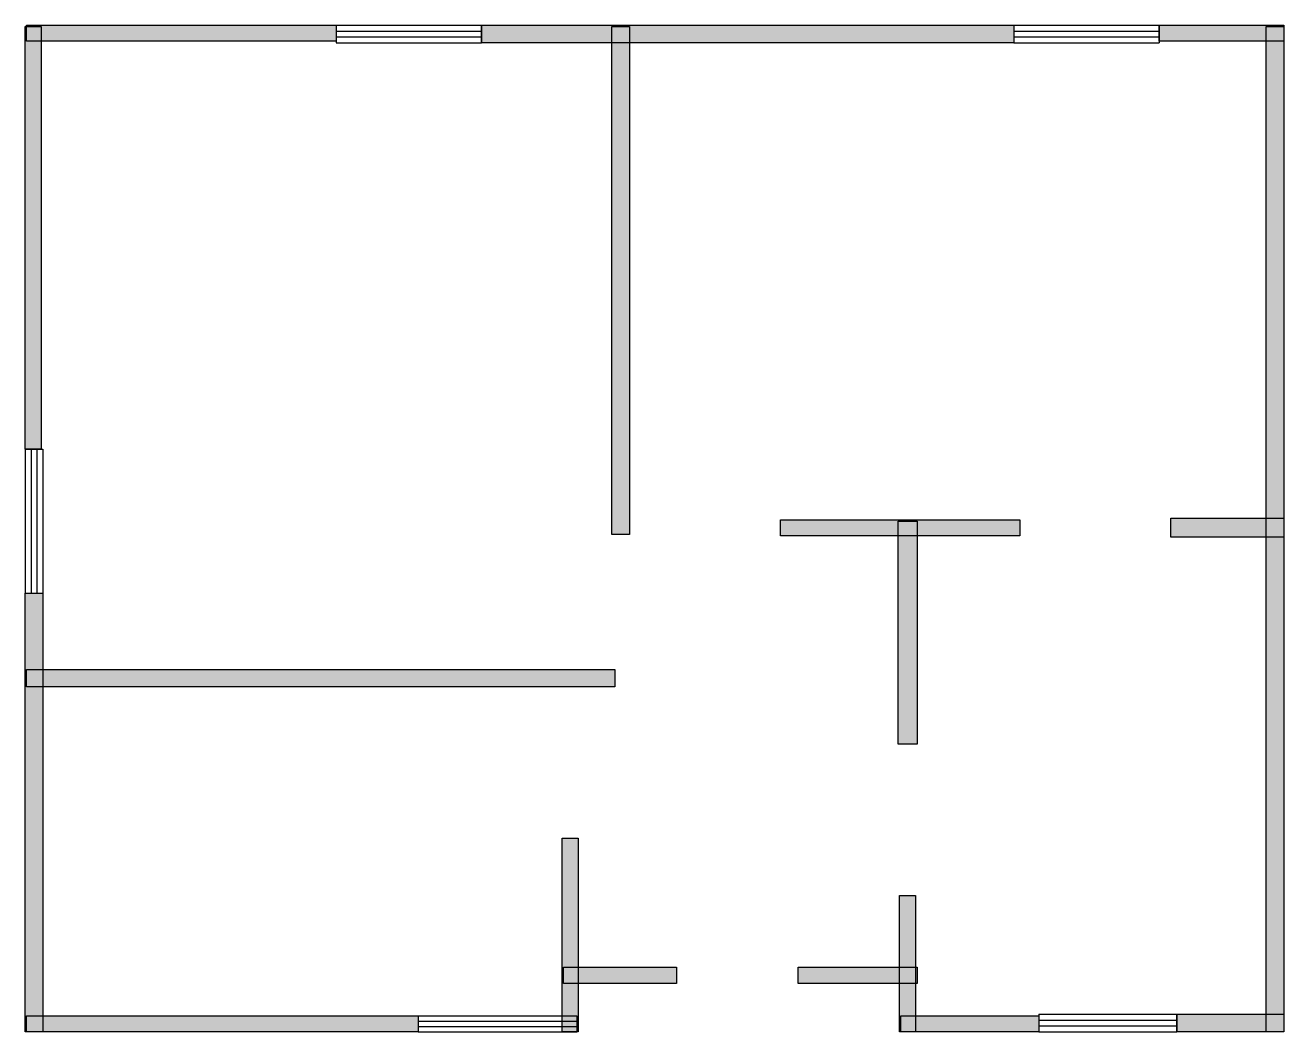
# Model space of a CAD drawing. Header units: millimetres. Extents: x 18 to 7568, y 0 to 6037.
import ezdxf

# ---------------------------------------------------------------- set-up
doc = ezdxf.new("R2010")
doc.units = ezdxf.units.MM
doc.layers.add('WALL', color=7, linetype='Continuous')
doc.layers.add('WINDOW', color=5, linetype='Continuous')

msp = doc.modelspace()

# ---------------------------------------------------------------- hatches: boundary and pattern name
at = {"layer": 'WALL'}
h = msp.add_hatch(color=256, dxfattribs=at)
h.dxf.hatch_style = 1
h.paths.add_polyline_path([(17.6, 6028), (114.4, 6028), (114.4, 3493.6), (17.6, 3493.6)])
h = msp.add_hatch(color=256, dxfattribs=at)
h.dxf.hatch_style = 1
h.paths.add_polyline_path([(26.4, 6036.8), (1883.2, 6036.8), (1883.2, 5940), (26.4, 5940)])
h = msp.add_hatch(color=256, dxfattribs=at)
h.dxf.hatch_style = 1
h.paths.add_polyline_path([(2754.4, 6036.8), (5948.8, 6036.8), (5948.8, 5931.2), (2754.4, 5931.2)])
h = msp.add_hatch(color=256, dxfattribs=at)
h.dxf.hatch_style = 1
h.paths.add_polyline_path([(3537.6, 6028), (3643.2, 6028), (3643.2, 2983.2), (3537.6, 2983.2)])
h = msp.add_hatch(color=256, dxfattribs=at)
h.dxf.hatch_style = 1
h.paths.add_polyline_path([(6820, 6036.8), (7568, 6036.8), (7568, 5940), (6820, 5940)])
h = msp.add_hatch(color=256, dxfattribs=at)
h.dxf.hatch_style = 1
h.paths.add_polyline_path([(7462.4, 6028), (7568, 6028), (7568, 0), (7462.4, 0)])
h = msp.add_hatch(color=256, dxfattribs=at)
h.dxf.hatch_style = 1
h.paths.add_polyline_path([(4549.6, 3071.2), (5984, 3071.2), (5984, 2974.4), (4549.6, 2974.4)])
h = msp.add_hatch(color=256, dxfattribs=at)
h.dxf.hatch_style = 1
h.paths.add_polyline_path([(5253.6, 3062.4), (5368, 3062.4), (5368, 1724.8), (5253.6, 1724.8)])
h = msp.add_hatch(color=256, dxfattribs=at)
h.dxf.hatch_style = 1
h.paths.add_polyline_path([(6890.4, 3080), (7568, 3080), (7568, 2965.6), (6890.4, 2965.6)])
h = msp.add_hatch(color=256, dxfattribs=at)
h.dxf.hatch_style = 1
h.paths.add_polyline_path([(17.6, 2631.2), (123.2, 2631.2), (123.2, 0), (17.6, 0)])
h = msp.add_hatch(color=256, dxfattribs=at)
h.dxf.hatch_style = 1
h.paths.add_polyline_path([(26.4, 2173.6), (3555.2, 2173.6), (3555.2, 2068), (26.4, 2068)])
h = msp.add_hatch(color=256, dxfattribs=at)
h.dxf.hatch_style = 1
h.paths.add_polyline_path([(3238.4, 1161.6), (3335.2, 1161.6), (3335.2, 0), (3238.4, 0)])
h = msp.add_hatch(color=256, dxfattribs=at)
h.dxf.hatch_style = 1
h.paths.add_polyline_path([(5262.4, 818.4), (5359.2, 818.4), (5359.2, 0), (5262.4, 0)])
h = msp.add_hatch(color=256, dxfattribs=at)
h.dxf.hatch_style = 1
h.paths.add_polyline_path([(3247.2, 387.2), (3924.8, 387.2), (3924.8, 290.4), (3247.2, 290.4)])
h = msp.add_hatch(color=256, dxfattribs=at)
h.dxf.hatch_style = 1
h.paths.add_polyline_path([(4655.2, 387.2), (5368, 387.2), (5368, 290.4), (4655.2, 290.4)])
h = msp.add_hatch(color=256, dxfattribs=at)
h.dxf.hatch_style = 1
h.paths.add_polyline_path([(26.4, 96.8), (2376, 96.8), (2376, 0), (26.4, 0)])
h = msp.add_hatch(color=256, dxfattribs=at)
h.dxf.hatch_style = 1
h.paths.add_polyline_path([(5271.2, 96.8), (6098.4, 96.8), (6098.4, 0), (5271.2, 0)])
h = msp.add_hatch(color=256, dxfattribs=at)
h.dxf.hatch_style = 1
h.paths.add_polyline_path([(6925.6, 105.6), (7568, 105.6), (7568, 0), (6925.6, 0)])

# ---------------------------------------------------------------- linework, layer by layer
for points in [[(17.6, 6028), (114.4, 6028), (114.4, 3493.6), (17.6, 3493.6)], [(26.4, 6036.8), (1883.2, 6036.8), (1883.2, 5940), (26.4, 5940)], [(2754.4, 6036.8), (5948.8, 6036.8), (5948.8, 5931.2), (2754.4, 5931.2)], [(3537.6, 6028), (3643.2, 6028), (3643.2, 2983.2), (3537.6, 2983.2)], [(6820, 6036.8), (7568, 6036.8), (7568, 5940), (6820, 5940)], [(7462.4, 6028), (7568, 6028), (7568, 0), (7462.4, 0)], [(4549.6, 3071.2), (5984, 3071.2), (5984, 2974.4), (4549.6, 2974.4)], [(5253.6, 3062.4), (5368, 3062.4), (5368, 1724.8), (5253.6, 1724.8)], [(6890.4, 3080), (7568, 3080), (7568, 2965.6), (6890.4, 2965.6)], [(17.6, 2631.2), (123.2, 2631.2), (123.2, 0), (17.6, 0)], [(26.4, 2173.6), (3555.2, 2173.6), (3555.2, 2068), (26.4, 2068)], [(3238.4, 1161.6), (3335.2, 1161.6), (3335.2, 0), (3238.4, 0)], [(5262.4, 818.4), (5359.2, 818.4), (5359.2, 0), (5262.4, 0)], [(3247.2, 387.2), (3924.8, 387.2), (3924.8, 290.4), (3247.2, 290.4)], [(4655.2, 387.2), (5368, 387.2), (5368, 290.4), (4655.2, 290.4)], [(26.4, 96.8), (2376, 96.8), (2376, 0), (26.4, 0)], [(5271.2, 96.8), (6098.4, 96.8), (6098.4, 0), (5271.2, 0)], [(6925.6, 105.6), (7568, 105.6), (7568, 0), (6925.6, 0)]]:
    msp.add_lwpolyline(points, close=True, dxfattribs=at)
at = {"layer": 'WINDOW'}
for p, q in [((1883.2, 6036.8), (2754.4, 6036.8)), ((1883.2, 6036.8), (1883.2, 5931.2)), ((1883.2, 6001.6), (2754.4, 6001.6)), ((1883.2, 5966.4), (2754.4, 5966.4)), ((2754.4, 6036.8), (2754.4, 5931.2)), ((5948.8, 6036.8), (6820, 6036.8)), ((5948.8, 6036.8), (5948.8, 5931.2)), ((5948.8, 6001.6), (6820, 6001.6)), ((5948.8, 5966.4), (6820, 5966.4)), ((6820, 6036.8), (6820, 5931.2)), ((1883.2, 5931.2), (2754.4, 5931.2)), ((5948.8, 5931.2), (6820, 5931.2)), ((17.6, 3493.6), (17.6, 2631.2)), ((17.6, 3493.6), (123.2, 3493.6)), ((52.8, 3493.6), (52.8, 2631.2)), ((88, 3493.6), (88, 2631.2)), ((123.2, 3493.6), (123.2, 2631.2)), ((17.6, 2631.2), (123.2, 2631.2)), ((2376, 96.8), (3326.4, 96.8)), ((2376, 96.8), (2376, 0)), ((3326.4, 96.8), (3326.4, 0)), ((6098.4, 105.6), (6925.6, 105.6)), ((6098.4, 105.6), (6098.4, 0)), ((6925.6, 105.6), (6925.6, 0)), ((2376, 64.5), (3326.4, 64.5)), ((2376, 32.3), (3326.4, 32.3)), ((2376, 0), (3326.4, 0)), ((6098.4, 70.4), (6925.6, 70.4)), ((6098.4, 35.2), (6925.6, 35.2)), ((6098.4, 0), (6925.6, 0))]:
    msp.add_line(p, q, dxfattribs=at)

doc.saveas('drawing.dxf')
